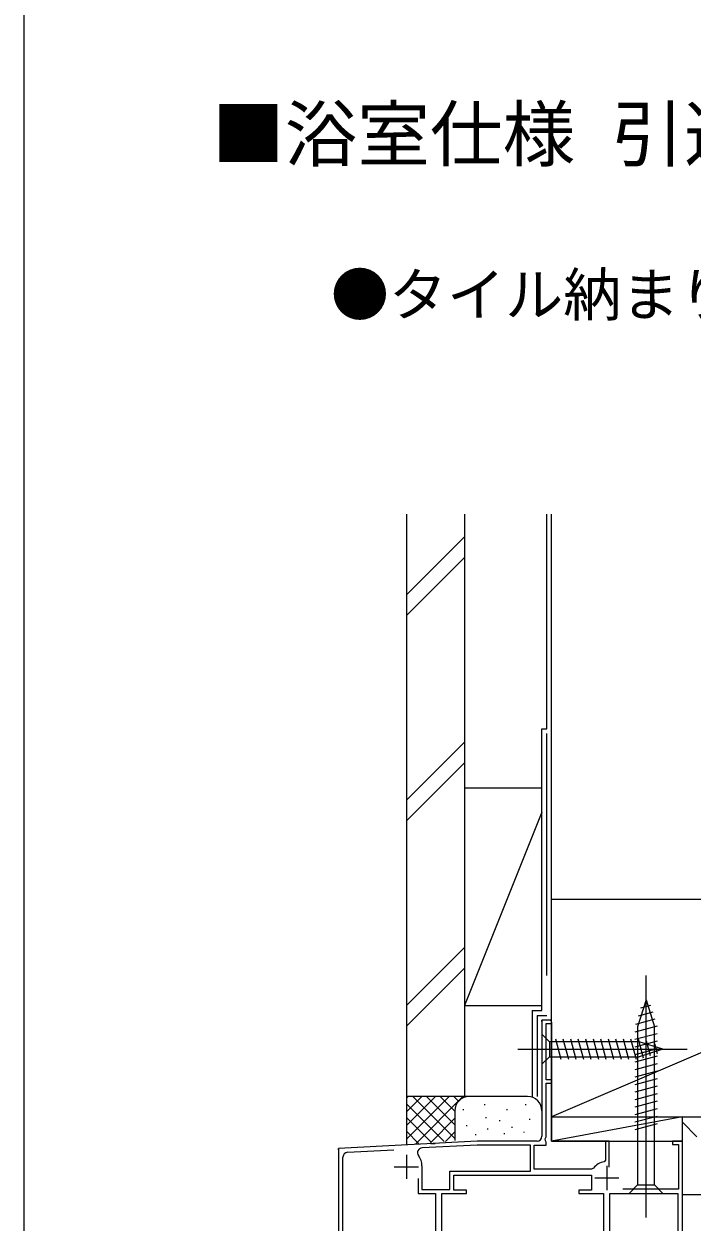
# Model space of a CAD drawing. Units: millimetres, scale not verified. Extents: x -525 to 525, y -782 to 777.
# Drawn here: x -525 to -387, y -250.1 to -2.5 of the extents above; entities that cross this region are included whole.
import ezdxf
from ezdxf.enums import TextEntityAlignment as Align

# ---------------------------------------------------------------- set-up
doc = ezdxf.new("R2010")
doc.units = ezdxf.units.MM
doc.header["$LTSCALE"] = 4
for name, color, linetype in [('0-1_USER1', 3, 'Continuous'), ('0-2_YKK_11', 7, 'Continuous'), ('0-3_YKK_12', 2, 'Continuous'), ('0-4_YKK_13', 4, 'Continuous'), ('0-7_YKK_ZWAK', 7, 'Continuous'), ('0-8_YSS_K', 3, 'Continuous')]:
    doc.layers.add(name, color=color, linetype=linetype)
doc.styles.add('ＭＳ ゴシック', font='')
doc.styles.get('ＭＳ ゴシック').set_extended_font_data('MS Gothic')

msp = doc.modelspace()

# ---------------------------------------------------------------- linework, layer by layer
at = {"layer": '0-2_YKK_11'}
for p, q in [((-458.155, -235.704), (-448.587, -235.203)), ((-446.002, -236.2), (-446.002, -241.2)), ((-448.502, -238.7), (-443.502, -238.7)), ((-404.602, -238.5), (-404.602, -243.5)), ((-407.102, -241), (-402.102, -241))]:
    msp.add_line(p, q, dxfattribs=at)
for points in [[(-417.362, -232.95), (-417.102, -232.5), (-417.102, -221.4), (-416.002, -221.4), (-416.002, -220.7), (-417.102, -220.7), (-417.102, -209.1), (-416.002, -209.1), (-416.002, -208.4), (-418.002, -208.4), (-418.002, -232.4)], [(-419.002, -233.4), (-431.381, -233.4), (-460.002, -234.9), (-460.002, -262.7)], [(-437.002, -239.6), (-420.402, -239.6), (-420.402, -234.2), (-431.36, -234.2), (-442.758, -234.797)], [(-407.348, -238.995), (-407.752, -239.2), (-419.602, -239.2), (-419.602, -234.2), (-417.102, -234.2), (-417.102, -233.619), (-417.252, -233.36), (-417.362, -232.95)], [(-404.102, -238.749), (-404.102, -233.4), (-404.902, -233.4), (-404.902, -237.349), (-405.154, -237.645)], [(-389.002, -263.4), (-389.002, -233.4), (-391.002, -233.4), (-391.002, -234.1), (-389.802, -234.1), (-389.802, -243.3), (-401.316, -243.3)], [(-458.952, -262.094), (-459.102, -261.834), (-459.102, -236.703)], [(-442.802, -238.5), (-442.802, -243.4), (-437.002, -243.4), (-437.002, -239.6)], [(-443.602, -241.1), (-443.602, -244.2), (-440.002, -244.2), (-440.002, -254.9)], [(-438.702, -266.4), (-438.702, -244.2), (-433.602, -244.2), (-433.602, -243.5), (-436.202, -243.5), (-436.202, -240.4), (-407.802, -240.4), (-407.802, -243.5), (-410.402, -243.5), (-410.402, -244.2), (-405.302, -244.2), (-405.302, -266.4)], [(-404.002, -254.9), (-404.002, -244.2), (-389.902, -244.2), (-389.902, -262.2)]]:
    msp.add_lwpolyline(points, dxfattribs=at)
for centre, radius, start, end in [((-419.002, -232.4), 1, 270, 0), ((-442.705, -235.796), 1, 92.99999, 216.93403), ((-458.102, -236.703), 1, 92.99999, 180.00002), ((-446.302, -238.5), 3.5, 0, 36.93401), ((-404.602, -241), 3.4, 99.33243, 143.86237)]:
    msp.add_arc(centre, radius, start, end, dxfattribs=at)
at = {"layer": '0-3_YKK_12'}
for p, q in [((-418.002, -208.7), (-418.002, -208.4)), ((-417.702, -208.4), (-418.002, -208.4)), ((-416.302, -208.4), (-416.002, -208.4)), ((-416.002, -208.7), (-416.002, -208.4)), ((-416.002, -208.8), (-416.002, -221)), ((-416.002, -221.1), (-416.002, -233.4)), ((-459.718, -234.885), (-460.002, -234.9)), ((-460.002, -235.185), (-460.002, -234.9)), ((-440.96, -233.902), (-440.045, -233.854)), ((-404.602, -233.4), (-416.002, -233.4)), ((-404.402, -233.4), (-390.702, -233.4)), ((-389.302, -233.4), (-389.002, -233.4)), ((-389.002, -233.7), (-389.002, -233.4))]:
    msp.add_line(p, q, dxfattribs=at)
at = {"layer": '0-4_YKK_13'}
for p, q in [((-396.502, -249.2), (-396.502, -199.2)), ((-396.502, -204.2), (-398.252, -209.75)), ((-395.564, -205.347), (-397.614, -205.896)), ((-396.502, -204.2), (-394.752, -209.75)), ((-395.112, -206.779), (-398.149, -207.592)), ((-394.209, -209.643), (-398.802, -210.873)), ((-394.661, -208.211), (-398.683, -209.289)), ((-398.252, -209.75), (-398.252, -242.45)), ((-394.752, -242.45), (-394.752, -209.75)), ((-418.002, -211.3), (-418.002, -217.5)), ((-418.002, -211.3), (-416.452, -212.85)), ((-397.918, -212.85), (-416.452, -212.85)), ((-416.452, -212.85), (-416.452, -215.95)), ((-414.026, -216.5), (-415.151, -212.3)), ((-412.473, -216.5), (-413.598, -212.3)), ((-410.92, -216.5), (-412.045, -212.3)), ((-409.367, -216.5), (-410.492, -212.3)), ((-407.814, -216.5), (-408.94, -212.3)), ((-406.261, -216.5), (-407.387, -212.3)), ((-404.708, -216.5), (-405.834, -212.3)), ((-403.155, -216.5), (-404.281, -212.3)), ((-401.603, -216.5), (-402.728, -212.3)), ((-400.05, -216.5), (-401.175, -212.3)), ((-398.497, -216.5), (-399.622, -212.3)), ((-394.202, -211.194), (-398.802, -212.426)), ((-394.202, -212.747), (-398.802, -213.979)), ((-397.013, -216.241), (-398.069, -212.3)), ((-393.002, -214.4), (-397.918, -212.85)), ((-395.581, -215.79), (-396.395, -212.754)), ((-423.002, -214.4), (-388.002, -214.4)), ((-394.202, -214.299), (-398.802, -215.532)), ((-393.002, -214.4), (-397.918, -215.95)), ((-394.149, -215.338), (-394.698, -213.288)), ((-418.002, -217.5), (-416.452, -215.95)), ((-416.452, -215.95), (-397.918, -215.95)), ((-394.202, -215.852), (-398.802, -217.085)), ((-394.202, -217.405), (-398.802, -218.638)), ((-394.202, -218.958), (-398.802, -220.191)), ((-394.202, -220.511), (-398.802, -221.744)), ((-394.202, -222.064), (-398.802, -223.297)), ((-394.202, -223.617), (-398.802, -224.85)), ((-394.202, -225.17), (-398.802, -226.402)), ((-394.202, -226.723), (-398.802, -227.955)), ((-394.202, -228.276), (-398.802, -229.508)), ((-394.202, -229.829), (-398.802, -231.061)), ((-400.002, -244.2), (-398.252, -242.45)), ((-398.252, -242.45), (-394.752, -242.45)), ((-393.002, -244.2), (-394.752, -242.45)), ((-400.002, -244.2), (-393.002, -244.2))]:
    msp.add_line(p, q, dxfattribs=at)
at = {"layer": '0-7_YKK_ZWAK'}
msp.add_line((-525, 747.5), (-525, -782.5), dxfattribs=at)
at = {"layer": '0-8_YSS_K'}
for p, q in [((-446.002, -103.805), (-446.002, -224.163)), ((-434.002, -103.805), (-434.002, -224.163)), ((-417.002, -148.163), (-417.002, -103.805)), ((-416.002, -183.4), (-416.002, -103.805)), ((-446.002, -120.525), (-434.002, -108.525)), ((-446.002, -124.768), (-434.002, -112.768)), ((-418.002, -148.163), (-417.002, -148.163)), ((-446.002, -162.951), (-434.002, -150.951)), ((-417.002, -199.163), (-417.002, -149.163)), ((-446.002, -167.194), (-434.002, -155.194)), ((-434.002, -160.4), (-418.002, -160.4)), ((-434.002, -160.4), (-434.002, -205.4)), ((-416.002, -205.4), (-416.002, -160.4)), ((-418.002, -165.4), (-434.002, -205.4)), ((-416.002, -183.4), (-311.002, -183.4)), ((-416.002, -228.4), (-416.002, -183.4)), ((-434.002, -193.378), (-446.002, -205.378)), ((-446.002, -209.62), (-434.002, -197.62)), ((-434.002, -205.4), (-418.002, -205.4)), ((-420.002, -206.4), (-420.002, -224.163)), ((-419.002, -207.4), (-419.002, -224.163)), ((-419.002, -207.4), (-417.002, -207.4)), ((-434.002, -224.163), (-446.002, -224.163)), ((-446.002, -224.163), (-446.002, -234.163)), ((-433.002, -224.163), (-446.002, -224.163)), ((-446.002, -233.02), (-437.144, -224.163)), ((-446.002, -230.192), (-439.973, -224.163)), ((-446.002, -227.364), (-442.801, -224.163)), ((-446.002, -224.535), (-445.63, -224.163)), ((-444.689, -224.163), (-436.002, -232.849)), ((-444.154, -234.001), (-434.316, -224.163)), ((-441.86, -224.163), (-436.002, -230.02)), ((-439.032, -224.163), (-436.002, -227.192)), ((-436.203, -224.163), (-435.222, -225.144)), ((-433.375, -224.163), (-433.354, -224.183)), ((-421.002, -224.163), (-433.002, -224.163)), ((-446.002, -225.677), (-438.2, -233.48)), ((-436.002, -227.163), (-436.002, -233.288)), ((-434.174, -226.968), (-434.174, -226.768)), ((-429.835, -225.966), (-429.835, -225.766)), ((-425.162, -226.968), (-425.162, -226.768)), ((-421.32, -225.966), (-421.32, -225.766)), ((-416.002, -227.163), (-416.002, -230.7)), ((-446.002, -228.506), (-440.8, -233.708)), ((-441.055, -233.73), (-436.002, -228.677)), ((-433.507, -230.306), (-433.507, -230.106)), ((-429.501, -228.637), (-429.501, -228.437)), ((-426.708, -229.24), (-426.708, -229.04)), ((-420.488, -228.971), (-420.488, -228.771)), ((-416.002, -228.4), (-389.002, -228.4)), ((-416.002, -233.4), (-416.002, -228.4)), ((-386.002, -232.5), (-389.002, -229.5)), ((-446.002, -231.334), (-443.401, -233.935)), ((-437.955, -233.459), (-435.985, -231.488)), ((-431.676, -232.162), (-431.676, -231.962)), ((-429.167, -230.973), (-429.167, -230.773)), ((-425.747, -231.946), (-425.747, -231.746)), ((-424.16, -230.64), (-424.16, -230.44)), ((-421.654, -231.642), (-421.654, -231.442)), ((-375.993, -244.5), (-389.002, -244.5))]:
    msp.add_line(p, q, dxfattribs=at)
msp.add_lwpolyline([(-420.002, -206.4), (-418.002, -206.4), (-418.002, -148.163)], dxfattribs=at)
for points in [[(-416.002, -228.4), (-311.002, -228.4), (-311.002, -183.4)], [(-416.002, -233.4), (-389.002, -233.4), (-389.002, -228.4)]]:
    msp.add_lwpolyline(points, close=True, dxfattribs=at)
for centre, start, end in [((-433.002, -227.163), 90, 180), ((-421.002, -227.163), 0, 90)]:
    msp.add_arc(centre, 3, start, end, dxfattribs=at)

# ---------------------------------------------------------------- texts
at = {"layer": '0-1_USER1', "style": 'ＭＳ ゴシック'}
for s, height, p in [('■浴室仕様 引違い窓 窓タイプ', 11, (-486.153, -34.08)), ('●タイル納まりの場合', 8.798, (-461.616, -65.488))]:
    msp.add_text(s, height=height, dxfattribs=at).set_placement(p, align=Align.BOTTOM_LEFT)

doc.saveas('drawing.dxf')
